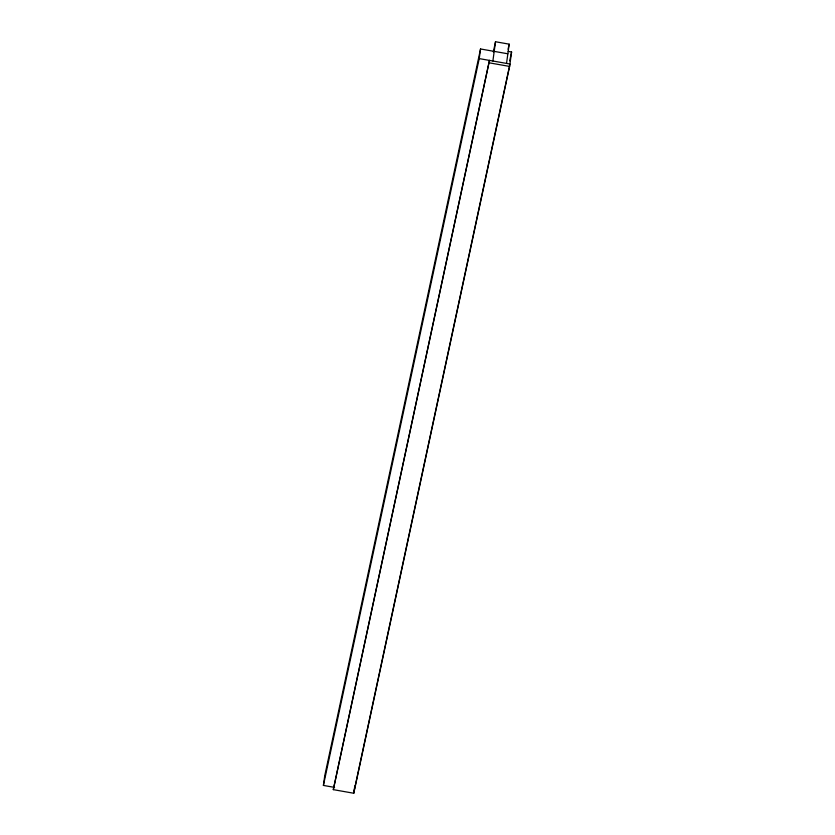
<?xml version="1.0" encoding="UTF-8"?>
<svg xmlns="http://www.w3.org/2000/svg" width="835" height="835" viewBox="0 0 835 835"><rect width="100%" height="100%" fill="white"/><g stroke="black" fill="none" stroke-linecap="round" stroke-linejoin="round"><path stroke-width="1.25" d="M334.574 787.395L323.406 785.422L324.731 775.798L480.542 48.973L507.847 53.784M333.311 789.639L489.467 60.402L333.311 789.639L353.789 793.25L509.611 66.424L511.594 51.979L508.181 51.384M353.789 793.25L354.781 786.027M323.406 785.422L479.227 58.607L480.542 48.973M492.88 61.007L495.52 41.75L509.173 44.161L506.532 63.418M493.328 51.947L495.52 41.75M508.077 49.255L509.173 44.161M509.684 60.903L511.594 51.979M354.123 790.839L509.945 64.013L479.227 58.607M489.133 62.813L509.611 66.424"/></g></svg>
